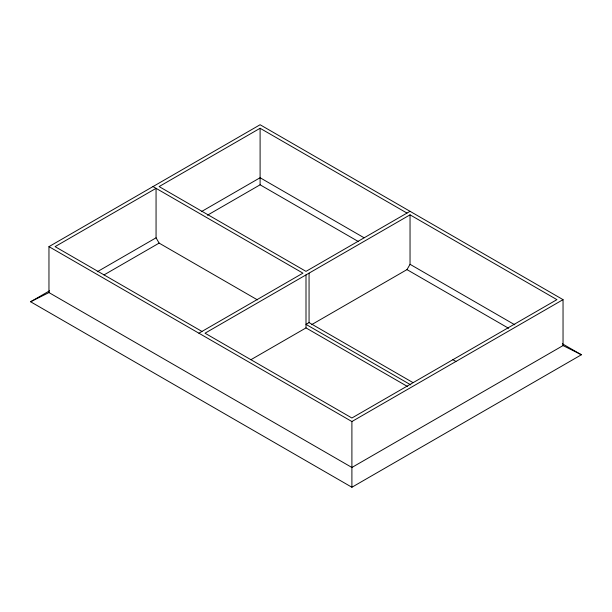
<?xml version="1.0" encoding="UTF-8"?>
<svg xmlns="http://www.w3.org/2000/svg" width="612" height="612" viewBox="0 0 612 612"><rect width="100%" height="100%" fill="white"/><g stroke="black" fill="none" stroke-linecap="round" stroke-linejoin="round"><path stroke-width="0.92" d="M311.531 324.712L406.98 269.609L410.04 264.308L410.04 214.843L556.92 299.643L351.9 418.004L205.02 333.203L410.04 214.843M48.96 292.574L48.96 246.636L260.1 124.741L563.04 299.643L563.04 345.573L351.9 467.476L48.96 292.574L30.6 301.762L351.9 487.259L581.4 354.761L562.351 343.768M406.98 213.075L260.1 128.275L159.12 186.576L306 271.376L410.04 211.308M30.6 301.762L49.587 290.799M97.293 271.736L156.06 237.808L156.06 188.335L55.08 246.636L201.96 331.436M201.333 211.668L260.1 177.74L364.071 237.77M103.986 274.933L159.12 243.109L257.476 299.895M207.437 215.21L260.1 184.809L358.456 241.595M198.9 333.203L302.94 273.143L153 186.576M413.031 382.638L309.06 322.608L306 324.375L410.797 384.879M250.866 359.734L306 327.91L407.668 386.6M48.96 246.636L351.9 421.538L563.04 299.643M563.04 345.573L581.4 354.761M410.04 264.308L514.837 324.811M406.98 269.609L508.649 328.3M452.88 359.703L455.94 361.47M156.06 237.808L159.12 243.109M351.9 421.538L351.9 487.259M309.06 273.143L309.06 322.608M306 274.903L306 327.91M260.1 128.275L260.1 184.809"/></g></svg>
